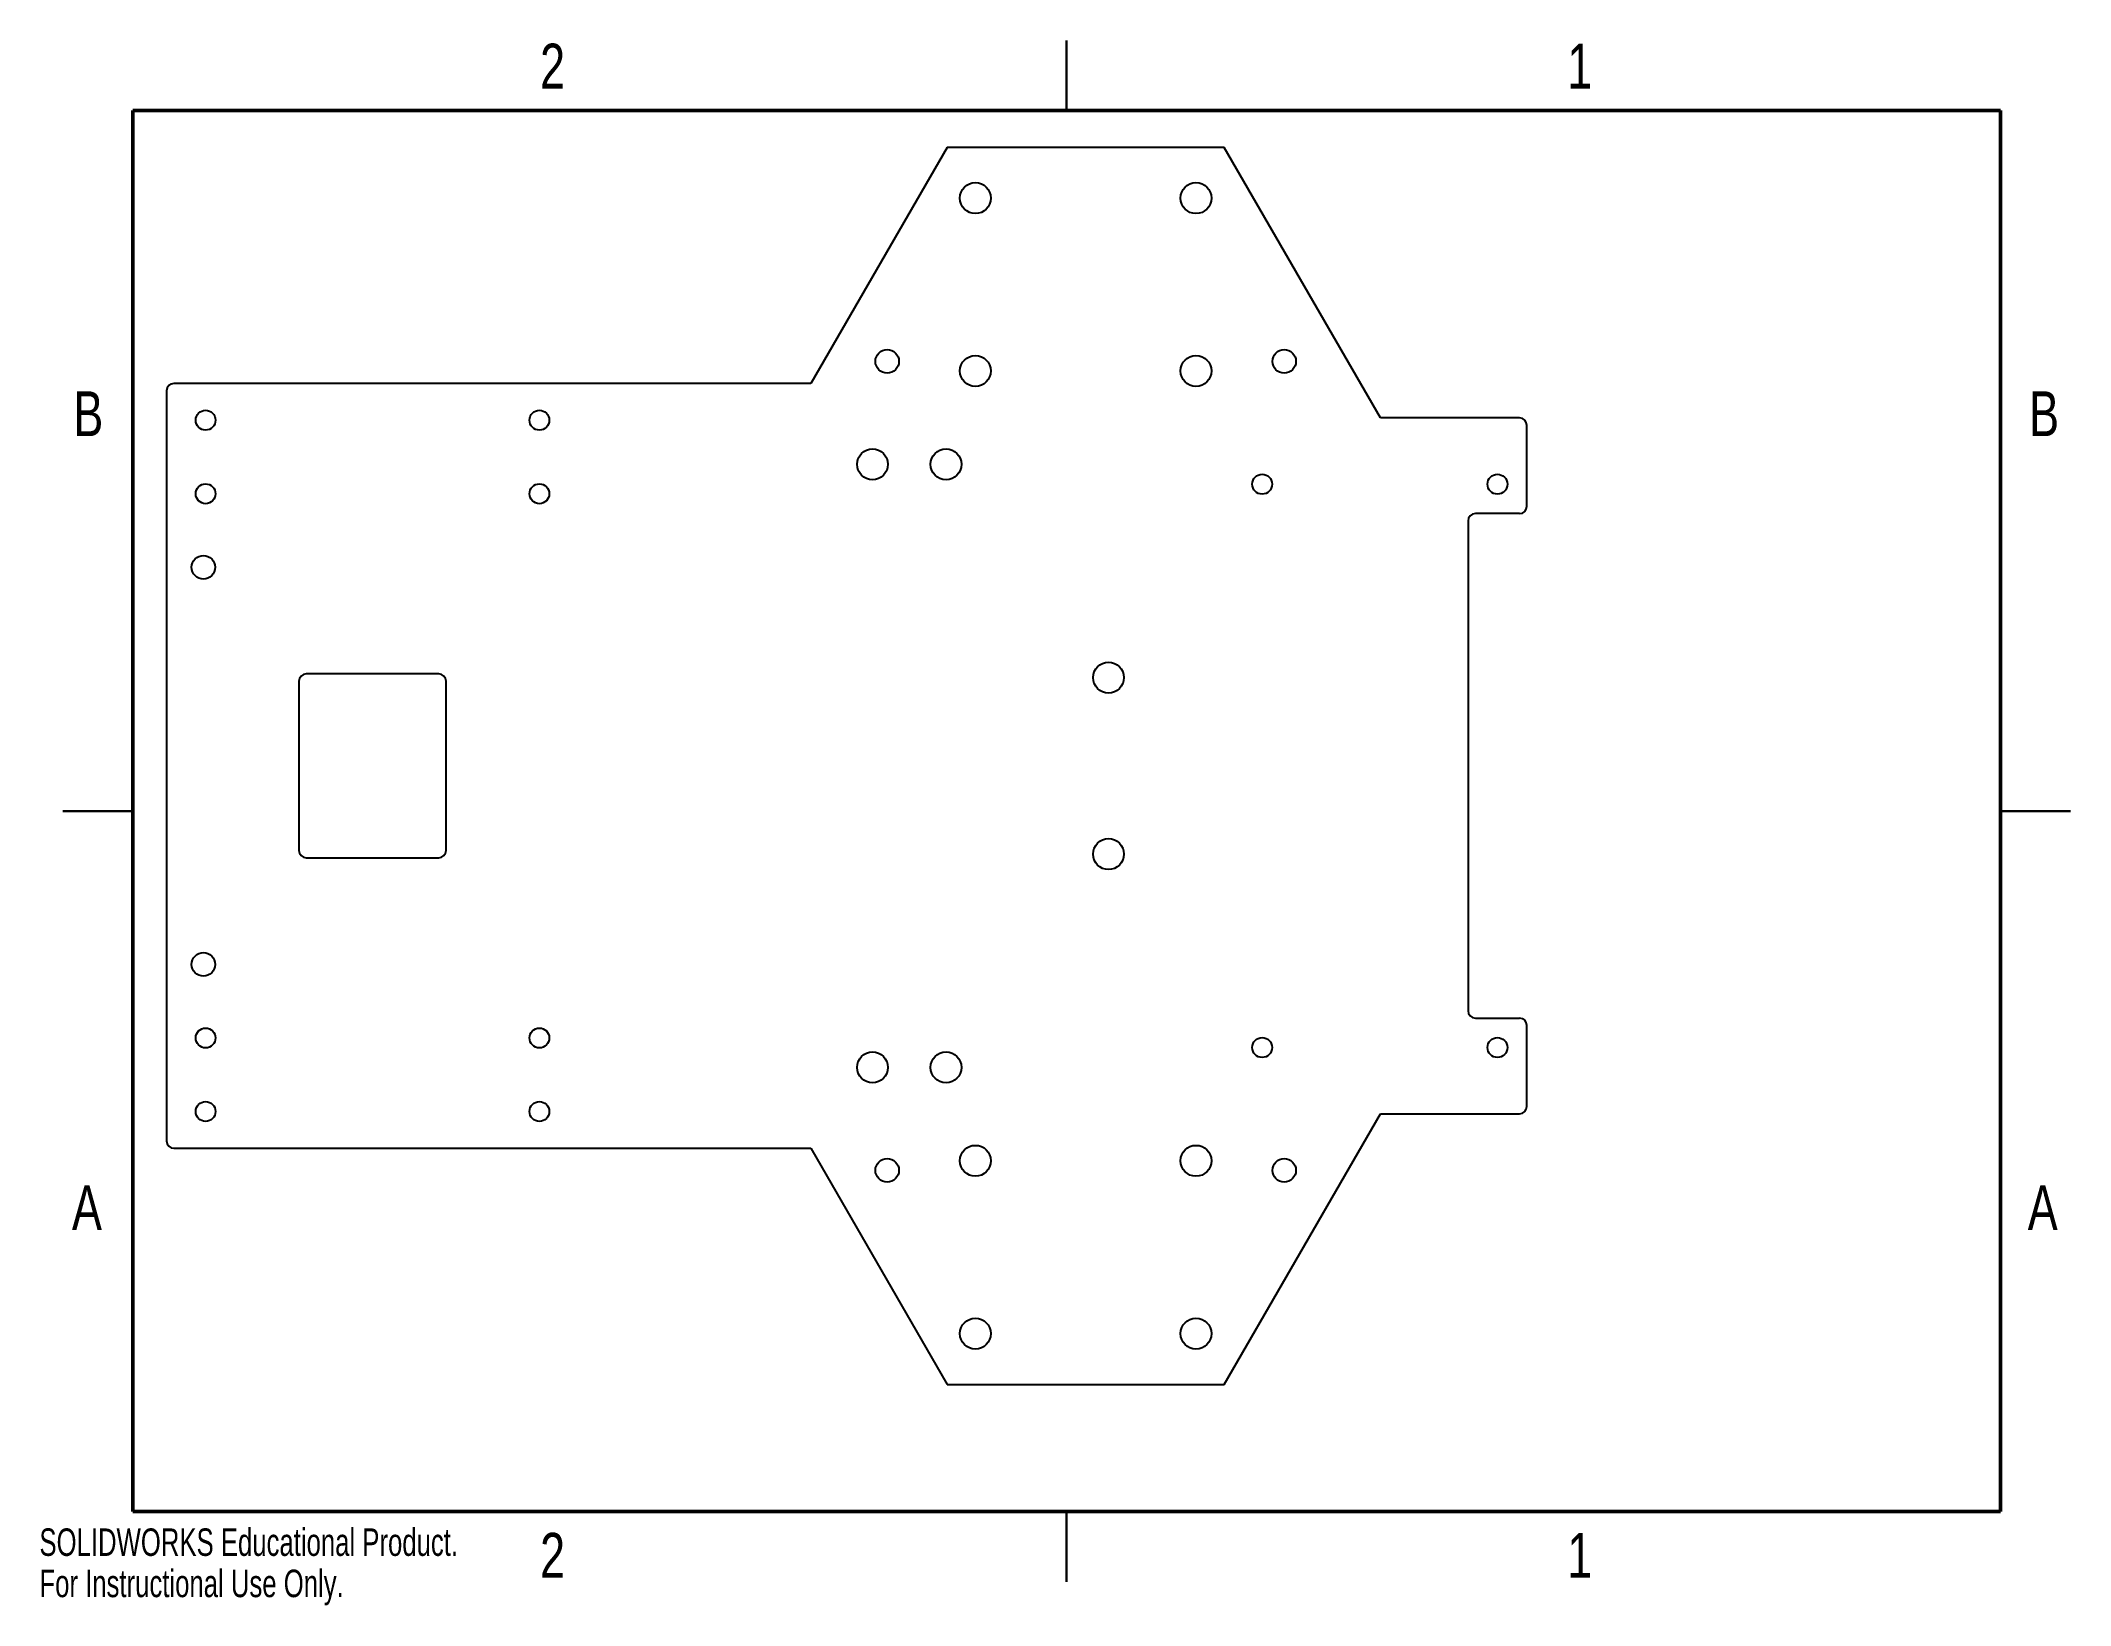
# Model space of a CAD drawing. Header units: millimetres. Extents: x 0 to 276, y 0 to 213.
import ezdxf

# ---------------------------------------------------------------- set-up
doc = ezdxf.new("R2010")
doc.units = ezdxf.units.MM
doc.styles.add('SLDTEXTSTYLE0', font='TXT', dxfattribs={"width": 0.75})
doc.styles.add('SLDTEXTSTYLE1', font='TXT', dxfattribs={"width": 0.7})

msp = doc.modelspace()

# ---------------------------------------------------------------- linework, layer by layer
at = {"color": 7, "linetype": 'Continuous', "lineweight": 25}
for p, q in [((139.7, 212.73), (139.7, 203.2)), ((139.7, 203.2), (139.7, 212.72)), ((123.45, 198.21), (104.92, 166.11)), ((161.15, 198.21), (123.45, 198.21)), ((182.4, 161.41), (161.15, 198.21)), ((104.92, 166.11), (18.3, 166.11)), ((17.3, 165.11), (17.3, 63.11)), ((201.3, 161.41), (182.4, 161.41)), ((202.3, 149.41), (202.3, 160.41)), ((194.3, 147.41), (194.3, 80.81)), ((201.3, 148.41), (195.3, 148.41)), ((35.3, 125.61), (35.3, 102.61)), ((54.3, 126.61), (36.3, 126.61)), ((55.3, 102.61), (55.3, 125.61)), ((12.7, 107.95), (3.17, 107.95)), ((3.17, 107.95), (12.7, 107.95)), ((266.7, 107.95), (276.23, 107.95)), ((276.23, 107.95), (266.7, 107.95)), ((36.3, 101.61), (54.3, 101.61)), ((195.3, 79.81), (201.3, 79.81)), ((202.3, 67.81), (202.3, 78.81)), ((161.15, 30.01), (182.4, 66.81)), ((182.4, 66.81), (201.3, 66.81)), ((18.3, 62.11), (104.92, 62.11)), ((104.92, 62.11), (123.45, 30.01)), ((123.45, 30.01), (161.15, 30.01)), ((139.7, 12.7), (139.7, 3.17)), ((139.7, 3.17), (139.7, 12.7))]:
    msp.add_line(p, q, dxfattribs=at)
at = {"color": 7, "linetype": 'Continuous', "lineweight": 50}
for p, q in [((12.7, 12.7), (12.7, 203.2)), ((12.7, 203.2), (266.7, 203.2)), ((266.7, 203.2), (266.7, 12.7)), ((266.7, 12.7), (12.7, 12.7))]:
    msp.add_line(p, q, dxfattribs=at)
at = {"color": 7, "linetype": 'Continuous', "lineweight": 25}
for centre, radius in [((127.3, 191.31), 2.1), ((157.3, 191.31), 2.1), ((115.3, 169.11), 1.6), ((127.3, 167.81), 2.1), ((157.3, 167.81), 2.1), ((169.3, 169.11), 1.6), ((22.6, 161.11), 1.35), ((68, 161.11), 1.35), ((113.3, 155.11), 2.1), ((123.3, 155.11), 2.1), ((22.6, 151.11), 1.35), ((68, 151.11), 1.35), ((166.3, 152.41), 1.35), ((198.3, 152.41), 1.35), ((22.3, 141.11), 1.6), ((145.4, 126.11), 2.1), ((145.4, 102.11), 2.1), ((22.3, 87.11), 1.6), ((22.6, 77.11), 1.35), ((68, 77.11), 1.35), ((113.3, 73.11), 2.1), ((123.3, 73.11), 2.1), ((166.3, 75.81), 1.35), ((198.3, 75.81), 1.35), ((22.6, 67.11), 1.35), ((68, 67.11), 1.35), ((127.3, 60.41), 2.1), ((157.3, 60.41), 2.1), ((115.3, 59.11), 1.6), ((169.3, 59.11), 1.6), ((127.3, 36.91), 2.1), ((157.3, 36.91), 2.1)]:
    msp.add_circle(centre, radius, dxfattribs=at)
for centre, start, end in [((18.3, 165.11), 90, 180), ((201.3, 160.41), 0, 90), ((201.3, 149.41), 270, 0), ((195.3, 147.41), 90, 180), ((36.3, 125.61), 90, 180), ((54.3, 125.61), 0, 90), ((36.3, 102.61), 180, 270), ((54.3, 102.61), 270, 0), ((195.3, 80.81), 180, 270), ((201.3, 78.81), 0, 90), ((201.3, 67.81), 270, 0), ((18.3, 63.11), 180, 270)]:
    msp.add_arc(centre, 1, start, end, dxfattribs=at)

# ---------------------------------------------------------------- texts
at = {"color": 7, "linetype": 'Continuous', "lineweight": 0, "char_height": 6.1, "attachment_point": 2, "style": 'SLDTEXTSTYLE0'}
for s, insert in [('2', (69.79, 212.31)), ('1', (209.49, 212.31)), ('B', (6.65, 165.04)), ('B', (272.65, 165.04)), ('A', (6.46, 57.09)), ('A', (272.46, 57.09)), ('2', (69.79, 9.81)), ('1', (209.49, 9.81))]:
    msp.add_mtext(s, dxfattribs=dict(at, insert=insert))
at = {"color": 7, "linetype": 'Continuous', "char_height": 3.7351, "attachment_point": 1, "style": 'SLDTEXTSTYLE1'}
for s, insert in [('SOLIDWORKS Educational Product.', (0, 10.42)), ('For Instructional Use Only.', (0, 4.81))]:
    msp.add_mtext(s, dxfattribs=dict(at, insert=insert))

doc.saveas('drawing.dxf')
